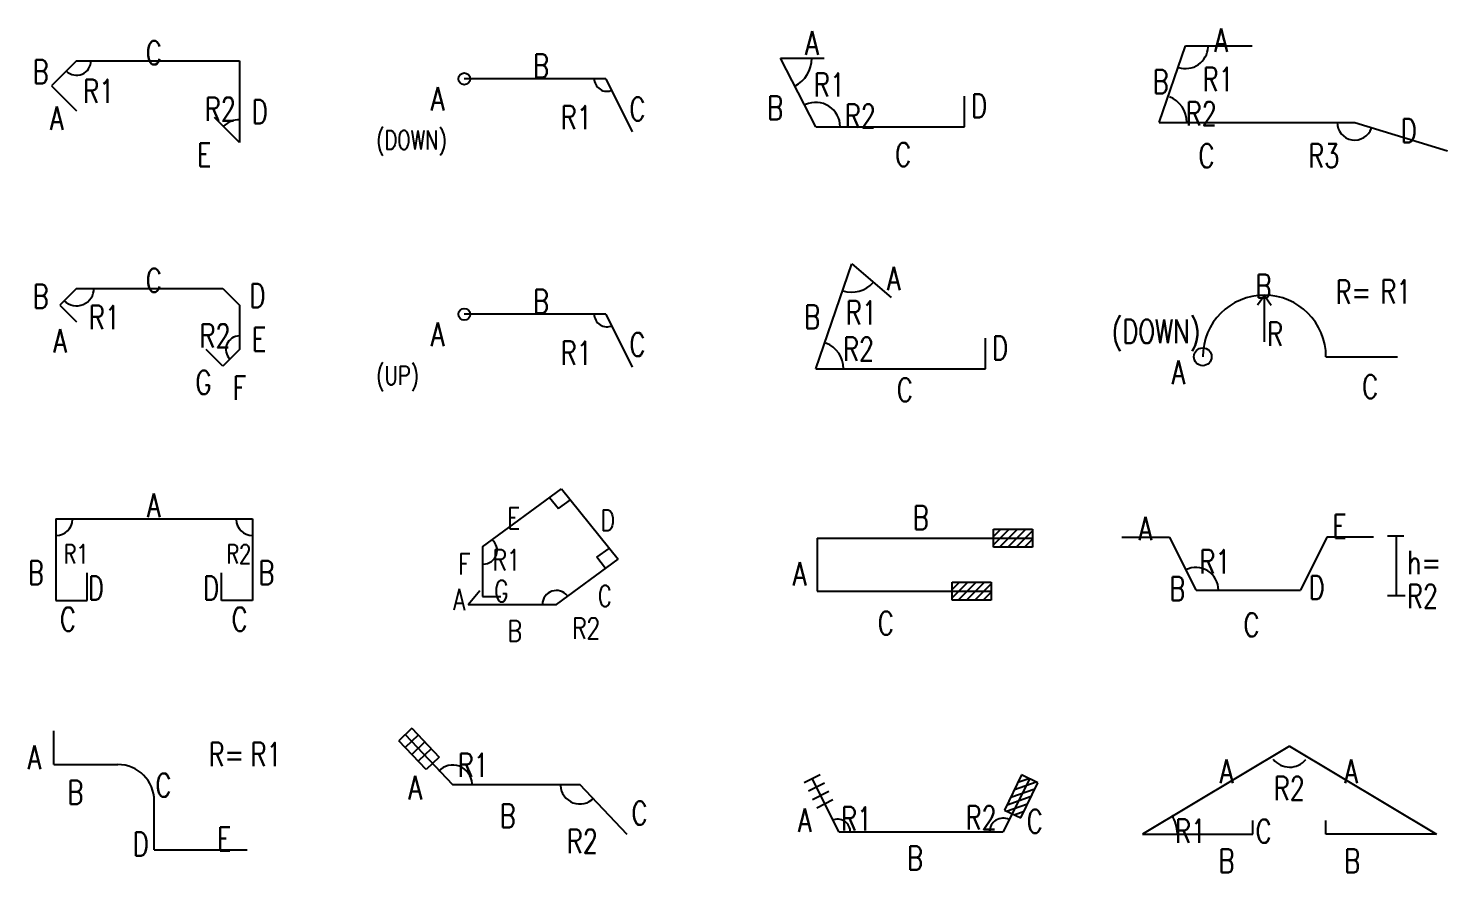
# Model space of a CAD drawing. Header units: millimetres. Extents: x -0.4 to 11.6, y -0.2 to 49.8.
# Drawn here: x 6.125 to 9.137, y 30.84 to 32.633 of the extents above; entities that cross this region are included whole.
import ezdxf
from ezdxf.enums import TextEntityAlignment as Align

# ---------------------------------------------------------------- set-up
doc = ezdxf.new("R2010")
doc.units = ezdxf.units.MM
for name, color, linetype in [('DIM', 7, 'Continuous'), ('SHOP', 2, 'Continuous'), ('TEXT', 3, 'Continuous'), ('TEXTSHOP', 3, 'Continuous')]:
    doc.layers.add(name, color=color, linetype=linetype)
doc.styles.add('ROMANS', font='romans.shx', dxfattribs={"width": 0.75, "bigfont": 'whgtxt.shx'})

# ---------------------------------------------------------------- blocks, each defined once
blk = doc.blocks.new('SSBAR_SHP_863')
at = {"color": 40}
for p, q in [((-0.2213, 0.07), (-0.2213, 0.1418)), ((-0.2213, 0.07), (-0.0854, 0.07)), ((-0.0081, -0.1109), (-0.0081, -0.0072))]:
    blk.add_line(p, q, dxfattribs=at)
at = {"color": 2}
blk.add_line((-0.0081, -0.1109), (0.1891, -0.1109), dxfattribs=at)
at = {"color": 40}
blk.add_arc((-0.0854, -0.0073), 0.0773, 0.0251, 90.0101, dxfattribs=at)
at = {"layer": 'TEXTSHOP', "color": 4, "style": 'ROMANS', "width": 0.75}
blk.add_text('R=', height=0.05, dxfattribs=at).set_placement((0.1829, 0.0665), align=Align.RIGHT)
for tag, p in [('A', (-0.248, 0.06)), ('B', (-0.1586, -0.0141)), ('D', (-0.0196, -0.124))]:
    blk.add_attdef(tag, text='', height=0.05, dxfattribs=at).set_placement(p, align=Align.RIGHT)
for tag, p in [('R1', (0.1964, 0.0665)), ('C', (-0.0057, 0.0011))]:
    blk.add_attdef(tag, p, '', height=0.05, dxfattribs=at)
blk.add_attdef('E', text='', height=0.05, dxfattribs=at).set_placement((0.1404, -0.1131), align=Align.CENTER)
blk = doc.blocks.new('SSBAR_SHP_864')
at = {"color": 2}
for p, q in [((-0.2168, 0.0913), (-0.2168, -0.0818)), ((0.2007, 0.0913), (0.2007, -0.0818)), ((-0.1509, -0.0818), (-0.1509, -0.0228)), ((0.1348, -0.0818), (0.1348, -0.0228)), ((-0.2168, -0.0818), (-0.1509, -0.0818)), ((0.2007, -0.0818), (0.1348, -0.0818))]:
    blk.add_line(p, q, dxfattribs=at)
at = {"color": 0}
for centre, start, end in [((-0.2168, 0.0913), 270.5057, 358.1885), ((0.2007, 0.0913), 181.8115, 269.4943)]:
    blk.add_arc(centre, 0.0351, start, end, dxfattribs=at)
at = {"layer": 'SHOP', "color": 2}
blk.add_line((-0.2168, 0.0913), (0.2007, 0.0913), dxfattribs=at)
at = {"layer": 'TEXTSHOP', "color": 4, "style": 'ROMANS', "width": 0.75}
for tag, p in [('A', (-0.0092, 0.0952)), ('C', (-0.1913, -0.1466)), ('C', (0.1731, -0.1466))]:
    blk.add_attdef(tag, text='', height=0.05, dxfattribs=at).set_placement(p, align=Align.CENTER)
for tag, p, height in [('R1', (-0.2005, -0.0029), 0.04), ('B', (0.2131, -0.0477), 0.05), ('D', (-0.1488, -0.0803), 0.05)]:
    blk.add_attdef(tag, p, '', height=height, dxfattribs=at)
for tag, height, p in [('R2', 0.04, (0.1976, -0.0029)), ('B', 0.05, (-0.2424, -0.0477)), ('D', 0.05, (0.1296, -0.0803))]:
    blk.add_attdef(tag, text='', height=height, dxfattribs=at).set_placement(p, align=Align.RIGHT)
blk = doc.blocks.new('SSBAR_SHP_865')
at = {"color": 40}
for p, q in [((-0.1731, 0.0808), (-0.2084, 0.0455)), ((-0.1731, 0.0808), (0.1373, 0.0808)), ((0.1373, 0.0808), (0.1727, 0.0455)), ((-0.2084, 0.0455), (-0.1731, 0.0101)), ((0.1727, 0.0455), (0.1727, -0.0487)), ((0.1373, -0.084), (0.102, -0.0487)), ((0.1727, -0.0487), (0.1373, -0.084))]:
    blk.add_line(p, q, dxfattribs=at)
for centre, radius, start, end in [((-0.1731, 0.0808), 0.0369, 224.8064, 0.9791), ((0.1727, -0.0487), 0.0287, 90.1325, 225.5372)]:
    blk.add_arc(centre, radius, start, end, dxfattribs=at)
at = {"layer": 'TEXTSHOP', "color": 4, "style": 'ROMANS', "width": 0.75}
blk.add_attdef('C', text='', height=0.05, dxfattribs=at).set_placement((-0.0092, 0.073), align=Align.CENTER)
for tag, p in [('D', (0.1942, 0.0406)), ('R1', (-0.1468, -0.0057)), ('E', (0.1992, -0.0522)), ('F', (0.1583, -0.1554))]:
    blk.add_attdef(tag, p, '', height=0.05, dxfattribs=at)
for tag, p in [('B', (-0.2324, 0.0391)), ('R2', (0.1539, -0.0448)), ('A', (-0.1933, -0.0554)), ('G', (0.1132, -0.1438))]:
    blk.add_attdef(tag, text='', height=0.05, dxfattribs=at).set_placement(p, align=Align.RIGHT)
blk = doc.blocks.new('SSBAR_SHP_866')
at = {"color": 40}
for p, q in [((-0.1731, 0.0641), (-0.2261, 0.011)), ((-0.1731, 0.0641), (0.1727, 0.0641)), ((0.1727, 0.0641), (0.1727, -0.1095)), ((-0.2261, 0.011), (-0.1731, -0.042)), ((0.1727, -0.1095), (0.1196, -0.0565))]:
    blk.add_line(p, q, dxfattribs=at)
for centre, radius, start, end in [((-0.1731, 0.0641), 0.0306, 224.8064, 0.9791), ((0.1727, -0.1095), 0.0485, 89.2246, 134.2744)]:
    blk.add_arc(centre, radius, start, end, dxfattribs=at)
at = {"layer": 'TEXTSHOP', "color": 4, "style": 'ROMANS', "width": 0.75}
blk.add_attdef('C', text='', height=0.05, dxfattribs=at).set_placement((-0.0092, 0.0562), align=Align.CENTER)
for tag, p in [('B', (-0.2324, 0.016)), ('R2', (0.1652, -0.0635)), ('A', (-0.2007, -0.0828)), ('E', (0.1132, -0.1605))]:
    blk.add_attdef(tag, text='', height=0.05, dxfattribs=at).set_placement(p, align=Align.RIGHT)
for tag, p in [('R1', (-0.1591, -0.0253)), ('D', (0.1992, -0.069))]:
    blk.add_attdef(tag, p, '', height=0.05, dxfattribs=at)
blk = doc.blocks.new('SSBAR_SHP_963')
at = {"color": 40}
for p, q in [((-0.2614, 0.1468), (-0.2892, 0.1205)), ((-0.2476, 0.1323), (-0.2754, 0.106)), ((-0.2614, 0.1468), (-0.2035, 0.0858)), ((-0.2313, 0.0594), (-0.2892, 0.1205)), ((-0.2339, 0.1178), (-0.2617, 0.0914)), ((-0.2201, 0.1033), (-0.2479, 0.0769)), ((-0.2035, 0.0858), (-0.2313, 0.0594))]:
    blk.add_line(p, q, dxfattribs=at)
at = {"color": 2}
for p, q in [((-0.2753, 0.1337), (-0.1748, 0.0275)), ((0.1956, -0.0786), (0.0952, 0.0275))]:
    blk.add_line(p, q, dxfattribs=at)
for centre, start, end in [((-0.1748, 0.0275), 2.8505, 136.0394), ((0.0952, 0.0275), 182.8505, 316.0394)]:
    blk.add_arc(centre, 0.0413, start, end)
at = {"layer": 'SHOP', "color": 2}
blk.add_line((-0.1748, 0.0275), (0.0952, 0.0275), dxfattribs=at)
at = {"layer": 'TEXTSHOP', "color": 30, "true_color": 0xf8991e, "style": 'ROMANS', "width": 0.75}
for tag, p in [('O1', (-0.2131, 0.2038)), ('T1', (-0.2131, 0.1221))]:
    blk.add_attdef(tag, text='', height=0.05, dxfattribs=at).set_placement(p, align=Align.MIDDLE_LEFT)
blk.add_attdef('COUPLER1', text='', height=0.05, dxfattribs=at).set_placement((-0.2758, 0.0758), align=Align.MIDDLE_RIGHT)
at = {"layer": 'TEXTSHOP', "color": 4, "style": 'ROMANS', "width": 0.75}
for tag, p in [('R1', (-0.164, 0.0437)), ('C', (0.2051, -0.0582))]:
    blk.add_attdef(tag, p, '', height=0.05, dxfattribs=at)
for tag, p in [('A', (-0.2396, -0.0162)), ('B', (-0.041, -0.0639)), ('R2', (0.1336, -0.1181))]:
    blk.add_attdef(tag, text='', height=0.05, dxfattribs=at).set_placement(p, align=Align.RIGHT)
blk = doc.blocks.new('SSBAR_SHP_964')
at = {"color": 2}
for p, q in [((-0.1113, 0.032), (0.0564, 0.1553)), ((0.0498, 0.1134), (0.0754, 0.1323)), ((0.0456, -0.0903), (0.1765, 0.0059)), ((0.1316, 0.01), (0.1573, 0.0288)), ((-0.1415, -0.0903), (-0.1173, -0.0607)), ((-0.1113, -0.0735), (-0.0723, -0.0734))]:
    blk.add_line(p, q, dxfattribs=at)
at = {"color": 7}
blk.add_arc((0.0456, -0.0903), 0.0298, 38.4505, 179.1831, dxfattribs=at)
at = {"layer": 'DIM', "color": 7}
blk.add_arc((-0.1093, 0.0246), 0.029, 269.9644, 51.402, dxfattribs=at)
at = {"layer": 'SHOP', "color": 2}
for p, q in [((0.0564, 0.1553), (0.1765, 0.0059)), ((0.031, 0.1367), (0.0498, 0.1134)), ((-0.1113, 0.032), (-0.1113, -0.0735)), ((0.1499, -0.0136), (0.1316, 0.01)), ((-0.1415, -0.0903), (0.0456, -0.0903))]:
    blk.add_line(p, q, dxfattribs=at)
at = {"layer": 'TEXTSHOP', "color": 4, "style": 'ROMANS', "width": 0.75}
for tag, p in [('E', (-0.0317, 0.0707)), ('F', (-0.1369, -0.0269)), ('A', (-0.1479, -0.1022))]:
    blk.add_attdef(tag, text='', height=0.045, dxfattribs=at).set_placement(p, align=Align.RIGHT)
for tag, p in [('D', (0.1393, 0.0658)), ('R1', (-0.0902, -0.0183)), ('G', (-0.0867, -0.0843)), ('C', (0.1331, -0.0948)), ('R2', (0.0791, -0.1633))]:
    blk.add_attdef(tag, p, '', height=0.045, dxfattribs=at)
blk.add_attdef('B', text='', height=0.045, dxfattribs=at).set_placement((-0.043, -0.1691), align=Align.CENTER)
blk = doc.blocks.new('SSBAR_SHP_965')
at = {"color": 40}
blk.add_circle((-0.15, 0.0259), 0.0125, dxfattribs=at)
at = {"color": 0}
blk.add_arc((0.1525, 0.0259), 0.0266, 177.6156, 296.5795, dxfattribs=at)
at = {"layer": 'SHOP', "color": 2}
for p, q in [((0.1506, 0.0259), (-0.15, 0.0259)), ((0.2068, -0.0866), (0.151, 0.0259))]:
    blk.add_line(p, q, dxfattribs=at)
at = {"layer": 'TEXT', "color": 4, "style": 'ROMANS', "width": 0.75}
blk.add_text('(UP)', height=0.04, dxfattribs=at).set_placement((-0.3374, -0.1239))
blk.add_attdef('A', text='', height=0.05, dxfattribs=at).set_placement((-0.192, -0.0417), align=Align.RIGHT)
at = {"layer": 'TEXTSHOP', "color": 4, "style": 'ROMANS', "width": 0.75}
blk.add_attdef('B', text='', height=0.05, dxfattribs=at).set_placement((0.0128, 0.0284), align=Align.CENTER)
blk.add_attdef('C', (0.2005, -0.0632), '', height=0.05, dxfattribs=at)
blk.add_attdef('R1', text='', height=0.05, dxfattribs=at).set_placement((0.1207, -0.0812), align=Align.RIGHT)
blk = doc.blocks.new('SSBAR_SHP_966')
at = {"color": 40}
blk.add_circle((-0.15, 0.0259), 0.0125, dxfattribs=at)
at = {"color": 0}
blk.add_arc((0.1525, 0.0259), 0.0266, 177.6156, 296.5795, dxfattribs=at)
at = {"layer": 'SHOP', "color": 2}
for p, q in [((0.1506, 0.0259), (-0.15, 0.0259)), ((0.2068, -0.0866), (0.151, 0.0259))]:
    blk.add_line(p, q, dxfattribs=at)
at = {"layer": 'TEXT', "color": 4, "style": 'ROMANS', "width": 0.75}
blk.add_text('(DOWN)', height=0.04, dxfattribs=at).set_placement((-0.3374, -0.1239))
blk.add_attdef('A', text='', height=0.05, dxfattribs=at).set_placement((-0.192, -0.0417), align=Align.RIGHT)
at = {"layer": 'TEXTSHOP', "color": 4, "style": 'ROMANS', "width": 0.75}
blk.add_attdef('B', text='', height=0.05, dxfattribs=at).set_placement((0.0128, 0.0284), align=Align.CENTER)
blk.add_attdef('C', (0.2005, -0.0632), '', height=0.05, dxfattribs=at)
blk.add_attdef('R1', text='', height=0.05, dxfattribs=at).set_placement((0.1207, -0.0812), align=Align.RIGHT)
blk = doc.blocks.new('SSBAR_SHP_1063')
at = {"color": 40}
for p, q in [((-0.1944, 0.0483), (-0.2286, 0.031)), ((-0.1854, 0.0304), (-0.2196, 0.0132)), ((0.2327, 0.0479), (0.1968, -0.0268)), ((0.2177, 0.0166), (0.2641, 0.0329)), ((0.2253, 0.0325), (0.2482, 0.0405)), ((0.2313, -0.0434), (0.2673, 0.0313)), ((0.2673, 0.0313), (0.2327, 0.0479)), ((-0.1764, 0.0125), (-0.2106, -0.0047)), ((0.2023, -0.0153), (0.2535, 0.0026)), ((0.21, 0.0006), (0.2611, 0.0186)), ((-0.1674, -0.0053), (-0.2016, -0.0226)), ((0.1968, -0.0268), (0.2313, -0.0434)), ((0.2012, -0.0289), (0.2458, -0.0133)), ((0.2171, -0.0366), (0.2382, -0.0292))]:
    blk.add_line(p, q, dxfattribs=at)
at = {"color": 0}
for centre, radius, start, end in [((-0.1572, -0.0729), 0.0266, 357.6156, 116.5795), ((0.1938, -0.0729), 0.0288, 63.8676, 180.0531)]:
    blk.add_arc(centre, radius, start, end, dxfattribs=at)
at = {"layer": 'SHOP', "color": 2}
for p, q in [((-0.2115, 0.0396), (-0.1557, -0.0729)), ((0.2496, 0.0396), (0.1938, -0.0729)), ((-0.1553, -0.0729), (0.1938, -0.0729))]:
    blk.add_line(p, q, dxfattribs=at)
at = {"layer": 'TEXTSHOP', "color": 30, "true_color": 0xf8991e, "style": 'ROMANS', "width": 0.75}
for tag, p in [('COUPLER1', (-0.2052, 0.0675)), ('COUPLER2', (0.2273, 0.0675))]:
    blk.add_attdef(tag, text='', height=0.05, dxfattribs=at).set_placement(p, align=Align.BOTTOM_CENTER)
for tag, p in [('O2', (0.2711, 0.0312)), ('T2', (0.2711, -0.0296))]:
    blk.add_attdef(tag, text='', height=0.05, dxfattribs=at).set_placement(p, align=Align.MIDDLE_LEFT)
at = {"layer": 'TEXTSHOP', "color": 4, "style": 'ROMANS', "width": 0.75}
for tag, p in [('A', (-0.2128, -0.0733)), ('R2', (0.1801, -0.068))]:
    blk.add_attdef(tag, text='', height=0.05, dxfattribs=at).set_placement(p, align=Align.RIGHT)
for tag, p in [('R1', (-0.1502, -0.0702)), ('C', (0.2143, -0.1106))]:
    blk.add_attdef(tag, p, '', height=0.05, dxfattribs=at)
blk.add_attdef('B', text='', height=0.05, dxfattribs=at).set_placement((0.0068, -0.1536), align=Align.CENTER)
blk = doc.blocks.new('SSBAR_SHP_1064')
at = {"color": 40}
for p, q in [((0.1734, 0.054), (0.1892, 0.0697)), ((0.1734, 0.0363), (0.2068, 0.0697)), ((0.1734, 0.0697), (0.2564, 0.0697)), ((0.1734, 0.0314), (0.1734, 0.0697)), ((0.1862, 0.0314), (0.2245, 0.0697)), ((0.2039, 0.0314), (0.2422, 0.0697)), ((0.2215, 0.0314), (0.2564, 0.0662)), ((0.2564, 0.0697), (0.2564, 0.0314)), ((0.2564, 0.0314), (0.1734, 0.0314)), ((0.2392, 0.0314), (0.2564, 0.0485)), ((0.0853, -0.0586), (0.1011, -0.0428)), ((0.0853, -0.0762), (0.1188, -0.0428)), ((0.0853, -0.0428), (0.1683, -0.0428)), ((0.0853, -0.0811), (0.0853, -0.0428)), ((0.0981, -0.0811), (0.1365, -0.0428)), ((0.1158, -0.0811), (0.1541, -0.0428)), ((0.1335, -0.0811), (0.1683, -0.0463)), ((0.1683, -0.0428), (0.1683, -0.0811)), ((0.1683, -0.0811), (0.0853, -0.0811)), ((0.1512, -0.0811), (0.1683, -0.064))]:
    blk.add_line(p, q, dxfattribs=at)
at = {"layer": 'SHOP', "color": 2}
for p, q in [((-0.2009, 0.0505), (0.2564, 0.0505)), ((-0.2009, 0.0505), (-0.2009, -0.062)), ((-0.2009, -0.062), (0.1683, -0.062))]:
    blk.add_line(p, q, dxfattribs=at)
at = {"layer": 'TEXTSHOP', "color": 30, "true_color": 0xf8991e, "style": 'ROMANS', "width": 0.75}
for tag, p in [('T1', (0.1734, 0.0773)), ('O1', (0.2564, 0.0773)), ('T2', (0.0853, -0.1427)), ('O2', (0.1683, -0.1427))]:
    blk.add_attdef(tag, text='', height=0.05, dxfattribs=at).set_placement(p, align=Align.CENTER)
at = {"layer": 'TEXTSHOP', "color": 4, "style": 'ROMANS', "width": 0.75}
for tag, p in [('B', (0.0191, 0.0692)), ('C', (-0.0553, -0.1415))]:
    blk.add_attdef(tag, text='', height=0.05, dxfattribs=at).set_placement(p, align=Align.CENTER)
at = {"layer": 'TEXTSHOP', "color": 30, "true_color": 0xf8991e, "style": 'ROMANS', "width": 0.75}
for tag, p in [('COUPLER1', (0.2149, 0.0238)), ('COUPLER2', (0.1268, -0.1563))]:
    blk.add_attdef(tag, text='', height=0.05, dxfattribs=at).set_placement(p, align=Align.TOP_CENTER)
at = {"layer": 'TEXTSHOP', "color": 4, "style": 'ROMANS', "width": 0.75}
blk.add_attdef('A', text='', height=0.05, dxfattribs=at).set_placement((-0.2236, -0.0502), align=Align.RIGHT)
blk = doc.blocks.new('SSBAR_SHP_1065')
at = {"color": 2}
for p, q in [((-0.2038, -0.0899), (-0.1277, 0.1331)), ((-0.1277, 0.1331), (-0.044, 0.0617)), ((0.1563, -0.0899), (0.1563, -0.025)), ((-0.2038, -0.0899), (0.1563, -0.0899))]:
    blk.add_line(p, q, dxfattribs=at)
at = {"color": 0}
for centre, radius, start, end in [((-0.1277, 0.1331), 0.0602, 251.6569, 318.8827), ((-0.2038, -0.0899), 0.0588, 0, 68.5503)]:
    blk.add_arc(centre, radius, start, end, dxfattribs=at)
at = {"layer": 'TEXTSHOP', "color": 4, "style": 'ROMANS', "width": 0.75}
for tag, p in [('A', (-0.0525, 0.0768)), ('R1', (-0.1399, 0.0044)), ('R2', (-0.146, -0.073)), ('D', (0.1706, -0.0706))]:
    blk.add_attdef(tag, p, '', height=0.05, dxfattribs=at)
blk.add_attdef('B', text='', height=0.05, dxfattribs=at).set_placement((-0.1947, -0.0045), align=Align.RIGHT)
blk.add_attdef('C', text='', height=0.05, dxfattribs=at).set_placement((-0.015, -0.1594), align=Align.CENTER)
blk = doc.blocks.new('SSBAR_SHP_1066')
at = {"color": 2}
for p, q in [((-0.2038, -0.0758), (-0.2786, 0.0694)), ((-0.2786, 0.0694), (-0.1864, 0.0694)), ((0.1118, -0.0758), (0.1118, -0.0109)), ((-0.2038, -0.0758), (0.1118, -0.0758))]:
    blk.add_line(p, q, dxfattribs=at)
at = {"color": 0}
for centre, radius, start, end in [((-0.2786, 0.0694), 0.0662, 296.9283, 0.0539), ((-0.2038, -0.0758), 0.0517, 360, 114.7064)]:
    blk.add_arc(centre, radius, start, end, dxfattribs=at)
at = {"layer": 'TEXTSHOP', "color": 4, "style": 'ROMANS', "width": 0.75}
for tag, p in [('A', (-0.2263, 0.0767)), ('R1', (-0.2079, -0.0119)), ('R2', (-0.1423, -0.0782)), ('D', (0.1262, -0.0565))]:
    blk.add_attdef(tag, p, '', height=0.05, dxfattribs=at)
blk.add_attdef('B', text='', height=0.05, dxfattribs=at).set_placement((-0.2731, -0.0607), align=Align.RIGHT)
blk.add_attdef('C', text='', height=0.05, dxfattribs=at).set_placement((-0.0186, -0.16), align=Align.CENTER)
blk = doc.blocks.new('SSBAR_SHP_1163')
at = {"color": 40}
for p, q in [((0.0014, 0.1088), (-0.3107, -0.0778)), ((0.0014, 0.1088), (0.3134, -0.0778)), ((-0.0759, -0.0778), (-0.0759, -0.0489)), ((0.0787, -0.0778), (0.0787, -0.0489)), ((-0.3107, -0.0778), (-0.0759, -0.0778)), ((0.3134, -0.0778), (0.0787, -0.0778))]:
    blk.add_line(p, q, dxfattribs=at)
at = {"color": 7}
blk.add_arc((-0.3107, -0.0778), 0.0743, 0.7329, 32.4265, dxfattribs=at)
at = {"layer": 'DIM', "color": 7}
blk.add_arc((0.0018, 0.1091), 0.0447, 218.8284, 320.0358, dxfattribs=at)
at = {"layer": 'TEXTSHOP', "color": 4, "style": 'ROMANS', "width": 0.75}
blk.add_attdef('A', text='', height=0.05, dxfattribs=at).set_placement((-0.1173, 0.0304), align=Align.RIGHT)
for tag, p in [('A', (0.1179, 0.0304)), ('R1', (-0.2413, -0.0962)), ('C', (-0.0701, -0.0966))]:
    blk.add_attdef(tag, p, '', height=0.05, dxfattribs=at)
for tag, p in [('R2', (0.0013, -0.0056)), ('B', (-0.132, -0.1596)), ('B', (0.1348, -0.1596))]:
    blk.add_attdef(tag, text='', height=0.05, dxfattribs=at).set_placement(p, align=Align.CENTER)
blk = doc.blocks.new('SSBAR_SHP_1164')
at = {"color": 0}
for p, q in [((0.2096, 0.0557), (0.2445, 0.0557)), ((0.2285, -0.0703), (0.2285, 0.056)), ((0.2096, -0.0713), (0.2474, -0.0713))]:
    blk.add_line(p, q, dxfattribs=at)
blk.add_arc((-0.1972, -0.0598), 0.0481, 359.9469, 116.1324, dxfattribs=at)
at = {"layer": 'SHOP', "color": 2}
for p, q in [((-0.3544, 0.0528), (-0.2529, 0.0528)), ((-0.2529, 0.0528), (-0.1972, -0.0598)), ((0.0811, 0.0528), (0.0253, -0.0598)), ((0.1799, 0.0528), (0.0811, 0.0528)), ((-0.1967, -0.0598), (0.0253, -0.0598))]:
    blk.add_line(p, q, dxfattribs=at)
at = {"layer": 'TEXTSHOP', "color": 4, "style": 'ROMANS', "width": 0.75}
blk.add_text('h=', height=0.05, dxfattribs=at).set_placement((0.2511, -0.0261))
for tag, p in [('A', (-0.3041, 0.046)), ('E', (0.1078, 0.0509)), ('C', (-0.0789, -0.1585))]:
    blk.add_attdef(tag, text='', height=0.05, dxfattribs=at).set_placement(p, align=Align.CENTER)
for tag, p in [('R1', (-0.1895, -0.0242)), ('D', (0.0426, -0.0792)), ('R2', (0.2511, -0.0978))]:
    blk.add_attdef(tag, p, '', height=0.05, dxfattribs=at)
blk.add_attdef('B', text='', height=0.05, dxfattribs=at).set_placement((-0.2197, -0.0818), align=Align.RIGHT)
blk = doc.blocks.new('SSBAR_SHP_1165')
at = {"color": 0}
for p, q in [((-0.0517, 0.0656), (-0.0662, 0.0456)), ((-0.0517, -0.0327), (-0.0517, 0.0656)), ((-0.0517, 0.0656), (-0.0372, 0.0456))]:
    blk.add_line(p, q, dxfattribs=at)
at = {"color": 2}
blk.add_line((0.0791, -0.0643), (0.231, -0.0643), dxfattribs=at)
at = {"color": 40}
blk.add_circle((-0.1825, -0.0643), 0.0189, dxfattribs=at)
blk.add_arc((-0.0517, -0.0643), 0.1308, 0, 180, dxfattribs=at)
at = {"layer": 'TEXTSHOP', "color": 4, "style": 'ROMANS', "width": 0.75}
for s, p in [('R=', (0.0996, 0.0482)), ('R', (-0.0457, -0.041))]:
    blk.add_text(s, height=0.05, dxfattribs=at).set_placement(p)
blk.add_text('(DOWN)', height=0.05, dxfattribs=at).set_placement((-0.1874, -0.0354), align=Align.RIGHT)
for tag, p in [('B', (-0.0534, 0.0607)), ('C', (0.1727, -0.1528))]:
    blk.add_attdef(tag, text='', height=0.05, dxfattribs=at).set_placement(p, align=Align.CENTER)
blk.add_attdef('R1', (0.1946, 0.049), '', height=0.05, dxfattribs=at)
blk.add_attdef('A', text='', height=0.05, dxfattribs=at).set_placement((-0.2195, -0.1222), align=Align.RIGHT)
blk = doc.blocks.new('SSBAR_SHP_1166')
at = {"color": 2}
for p, q in [((-0.2749, -0.067), (-0.2189, 0.0956)), ((-0.2189, 0.0956), (-0.0778, 0.0956)), ((-0.2749, -0.067), (0.1401, -0.067)), ((0.1401, -0.067), (0.3373, -0.1272))]:
    blk.add_line(p, q, dxfattribs=at)
at = {"color": 0}
for centre, radius, start, end in [((-0.2189, 0.0956), 0.0479, 251.7975, 357.1233), ((-0.2749, -0.067), 0.0588, 0, 68.5503), ((0.1401, -0.067), 0.0372, 178.94, 341.5937)]:
    blk.add_arc(centre, radius, start, end, dxfattribs=at)
at = {"layer": 'TEXTSHOP', "color": 4, "style": 'ROMANS', "width": 0.75}
for tag, p in [('A', (-0.1434, 0.083)), ('C', (-0.1746, -0.1624))]:
    blk.add_attdef(tag, text='', height=0.05, dxfattribs=at).set_placement(p, align=Align.CENTER)
for tag, p in [('B', (-0.2548, -0.0052)), ('R3', (0.1075, -0.1624))]:
    blk.add_attdef(tag, text='', height=0.05, dxfattribs=at).set_placement(p, align=Align.RIGHT)
for tag, p in [('R1', (-0.1827, -0.0001)), ('R2', (-0.2185, -0.0731)), ('D', (0.2379, -0.1091))]:
    blk.add_attdef(tag, p, '', height=0.05, dxfattribs=at)

msp = doc.modelspace()

# ---------------------------------------------------------------- block references
for name, p, values in [('SSBAR_SHP_1066', (8, 32.5), {'R2': 'R2', 'B': 'B', 'D': 'D', 'C': 'C', 'A': 'A', 'R1': 'R1'}), ('SSBAR_SHP_1166', (8.8, 32.5), {'R2': 'R2', 'B': 'B', 'D': 'D', 'C': 'C', 'A': 'A', 'R3': 'R3', 'R1': 'R1'}), ('SSBAR_SHP_866', (6.4, 32.5), {'R1': 'R1', 'A': 'A', 'B': 'B', 'C': 'C', 'D': 'D', 'E': 'E', 'R2': 'R2'}), ('SSBAR_SHP_966', (7.2, 32.5), {'B': 'B', 'A': 'A', 'C': 'C', 'R1': 'R1'}), ('SSBAR_SHP_865', (6.4, 32), {'R1': 'R1', 'A': 'A', 'B': 'B', 'C': 'C', 'D': 'D', 'E': 'E', 'F': 'F', 'G': 'G', 'R2': 'R2'}), ('SSBAR_SHP_1065', (8, 32), {'R2': 'R2', 'B': 'B', 'D': 'D', 'C': 'C', 'A': 'A', 'R1': 'R1'}), ('SSBAR_SHP_1165', (8.8, 32), {'B': 'B', 'A': 'A', 'R1': 'R1', 'C': 'C'}), ('SSBAR_SHP_965', (7.2, 32), {'B': 'B', 'A': 'A', 'C': 'C', 'R1': 'R1'}), ('SSBAR_SHP_964', (7.2, 31.5), {'A': 'A', 'C': 'C', 'R1': 'R1', 'E': 'E', 'B': 'B', 'G': 'G', 'F': 'F', 'R2': 'R2', 'D': 'D'}), ('SSBAR_SHP_1164', (8.8, 31.5), {'A': 'A', 'C': 'C', 'B': 'B', 'D': 'D', 'R1': 'R1', 'E': 'E', 'R2': 'R2'}), ('SSBAR_SHP_863', (6.4, 31), {'B': 'B', 'R1': 'R1', 'A': 'A', 'C': 'C', 'D': 'D', 'E': 'E'})]:
    msp.add_blockref(name, p).add_auto_attribs(values)
ref = msp.add_blockref('SSBAR_SHP_864', (6.4, 31.5))
ref.add_attrib('A', 'A', dxfattribs={"layer": 'TEXTSHOP', "color": 4, "height": 0.05, "style": 'ROMANS', "width": 0.75}).set_placement((6.3908, 31.5952), align=Align.CENTER)
ref.add_attrib('C', 'C', dxfattribs={"layer": 'TEXTSHOP', "color": 4, "height": 0.05, "style": 'ROMANS', "width": 0.75}).set_placement((6.2087, 31.3534), align=Align.CENTER)
ref.add_attrib('R1', 'R1', (6.1995, 31.4971), dxfattribs={"layer": 'TEXTSHOP', "color": 4, "height": 0.04, "style": 'ROMANS', "width": 0.75})
ref.add_attrib('B', 'B', (6.6131, 31.4523), dxfattribs={"layer": 'TEXTSHOP', "color": 4, "height": 0.05, "style": 'ROMANS', "width": 0.75})
ref.add_attrib('C', 'C', dxfattribs={"layer": 'TEXTSHOP', "color": 4, "height": 0.05, "style": 'ROMANS', "width": 0.75}).set_placement((6.5731, 31.3534), align=Align.CENTER)
ref.add_attrib('B', 'B', dxfattribs={"layer": 'TEXTSHOP', "color": 4, "height": 0.05, "style": 'ROMANS', "width": 0.75}).set_placement((6.1576, 31.4523), align=Align.RIGHT)
ref.add_attrib('R2', 'R2', dxfattribs={"layer": 'TEXTSHOP', "color": 4, "height": 0.04, "style": 'ROMANS', "width": 0.75}).set_placement((6.5976, 31.4971), align=Align.RIGHT)
ref.add_attrib('D', 'D', (6.2512, 31.4197), dxfattribs={"layer": 'TEXTSHOP', "color": 4, "height": 0.05, "style": 'ROMANS', "width": 0.75})
ref.add_attrib('D', 'D', dxfattribs={"layer": 'TEXTSHOP', "color": 4, "height": 0.05, "style": 'ROMANS', "width": 0.75}).set_placement((6.5296, 31.4197), align=Align.RIGHT)
ref = msp.add_blockref('SSBAR_SHP_1064', (8, 31.5))
ref.add_attrib('A', 'A', dxfattribs={"layer": 'TEXTSHOP', "color": 4, "height": 0.05, "style": 'ROMANS', "width": 0.75}).set_placement((7.7764, 31.4498), align=Align.RIGHT)
ref.add_attrib('B', 'B', dxfattribs={"layer": 'TEXTSHOP', "color": 4, "height": 0.05, "style": 'ROMANS', "width": 0.75}).set_placement((8.0191, 31.5692), align=Align.CENTER)
ref.add_attrib('C', 'C', dxfattribs={"layer": 'TEXTSHOP', "color": 4, "height": 0.05, "style": 'ROMANS', "width": 0.75}).set_placement((7.9447, 31.3452), align=Align.CENTER)
ref = msp.add_blockref('SSBAR_SHP_963', (7.2, 31))
ref.add_attrib('C', 'C', (7.4051, 30.9418), dxfattribs={"layer": 'TEXTSHOP', "color": 4, "height": 0.05, "style": 'ROMANS', "width": 0.75})
ref.add_attrib('B', 'B', dxfattribs={"layer": 'TEXTSHOP', "color": 4, "height": 0.05, "style": 'ROMANS', "width": 0.75}).set_placement((7.159, 30.9361), align=Align.RIGHT)
ref.add_attrib('R1', 'R1', (7.036, 31.0437), dxfattribs={"layer": 'TEXTSHOP', "color": 4, "height": 0.05, "style": 'ROMANS', "width": 0.75})
ref.add_attrib('A', 'A', dxfattribs={"layer": 'TEXTSHOP', "color": 4, "height": 0.05, "style": 'ROMANS', "width": 0.75}).set_placement((6.9604, 30.9958), align=Align.RIGHT)
ref.add_attrib('R2', 'R2', dxfattribs={"layer": 'TEXTSHOP', "color": 4, "height": 0.05, "style": 'ROMANS', "width": 0.75}).set_placement((7.3336, 30.8819), align=Align.RIGHT)
ref = msp.add_blockref('SSBAR_SHP_1163', (8.8, 31))
ref.add_attrib('B', 'B', dxfattribs={"layer": 'TEXTSHOP', "color": 4, "height": 0.05, "style": 'ROMANS', "width": 0.75}).set_placement((8.668, 30.8404), align=Align.CENTER)
ref.add_attrib('R2', 'R2', dxfattribs={"layer": 'TEXTSHOP', "color": 4, "height": 0.05, "style": 'ROMANS', "width": 0.75}).set_placement((8.8013, 30.9944), align=Align.CENTER)
ref.add_attrib('R1', 'R1', (8.5587, 30.9038), dxfattribs={"layer": 'TEXTSHOP', "color": 4, "height": 0.05, "style": 'ROMANS', "width": 0.75})
ref.add_attrib('A', 'A', dxfattribs={"layer": 'TEXTSHOP', "color": 4, "height": 0.05, "style": 'ROMANS', "width": 0.75}).set_placement((8.6827, 31.0304), align=Align.RIGHT)
ref.add_attrib('C', 'C', (8.7299, 30.9034), dxfattribs={"layer": 'TEXTSHOP', "color": 4, "height": 0.05, "style": 'ROMANS', "width": 0.75})
ref.add_attrib('B', 'B', dxfattribs={"layer": 'TEXTSHOP', "color": 4, "height": 0.05, "style": 'ROMANS', "width": 0.75}).set_placement((8.9348, 30.8404), align=Align.CENTER)
ref.add_attrib('A', 'A', (8.9179, 31.0304), dxfattribs={"layer": 'TEXTSHOP', "color": 4, "height": 0.05, "style": 'ROMANS', "width": 0.75})
ref = msp.add_blockref('SSBAR_SHP_1063', (8, 31))
ref.add_attrib('A', 'A', dxfattribs={"layer": 'TEXTSHOP', "color": 4, "height": 0.05, "style": 'ROMANS', "width": 0.75}).set_placement((7.7872, 30.9267), align=Align.RIGHT)
ref.add_attrib('C', 'C', (8.2439, 30.9243), dxfattribs={"layer": 'TEXTSHOP', "color": 4, "height": 0.05, "style": 'ROMANS', "width": 0.75})
ref.add_attrib('B', 'B', dxfattribs={"layer": 'TEXTSHOP', "color": 4, "height": 0.05, "style": 'ROMANS', "width": 0.75}).set_placement((8.0068, 30.8464), align=Align.CENTER)
ref.add_attrib('R2', 'R2', dxfattribs={"layer": 'TEXTSHOP', "color": 4, "height": 0.05, "style": 'ROMANS', "width": 0.75}).set_placement((8.1801, 30.932), align=Align.RIGHT)
ref.add_attrib('R1', 'R1', (7.8498, 30.9298), dxfattribs={"layer": 'TEXTSHOP', "color": 4, "height": 0.05, "style": 'ROMANS', "width": 0.75})

doc.saveas('drawing.dxf')
